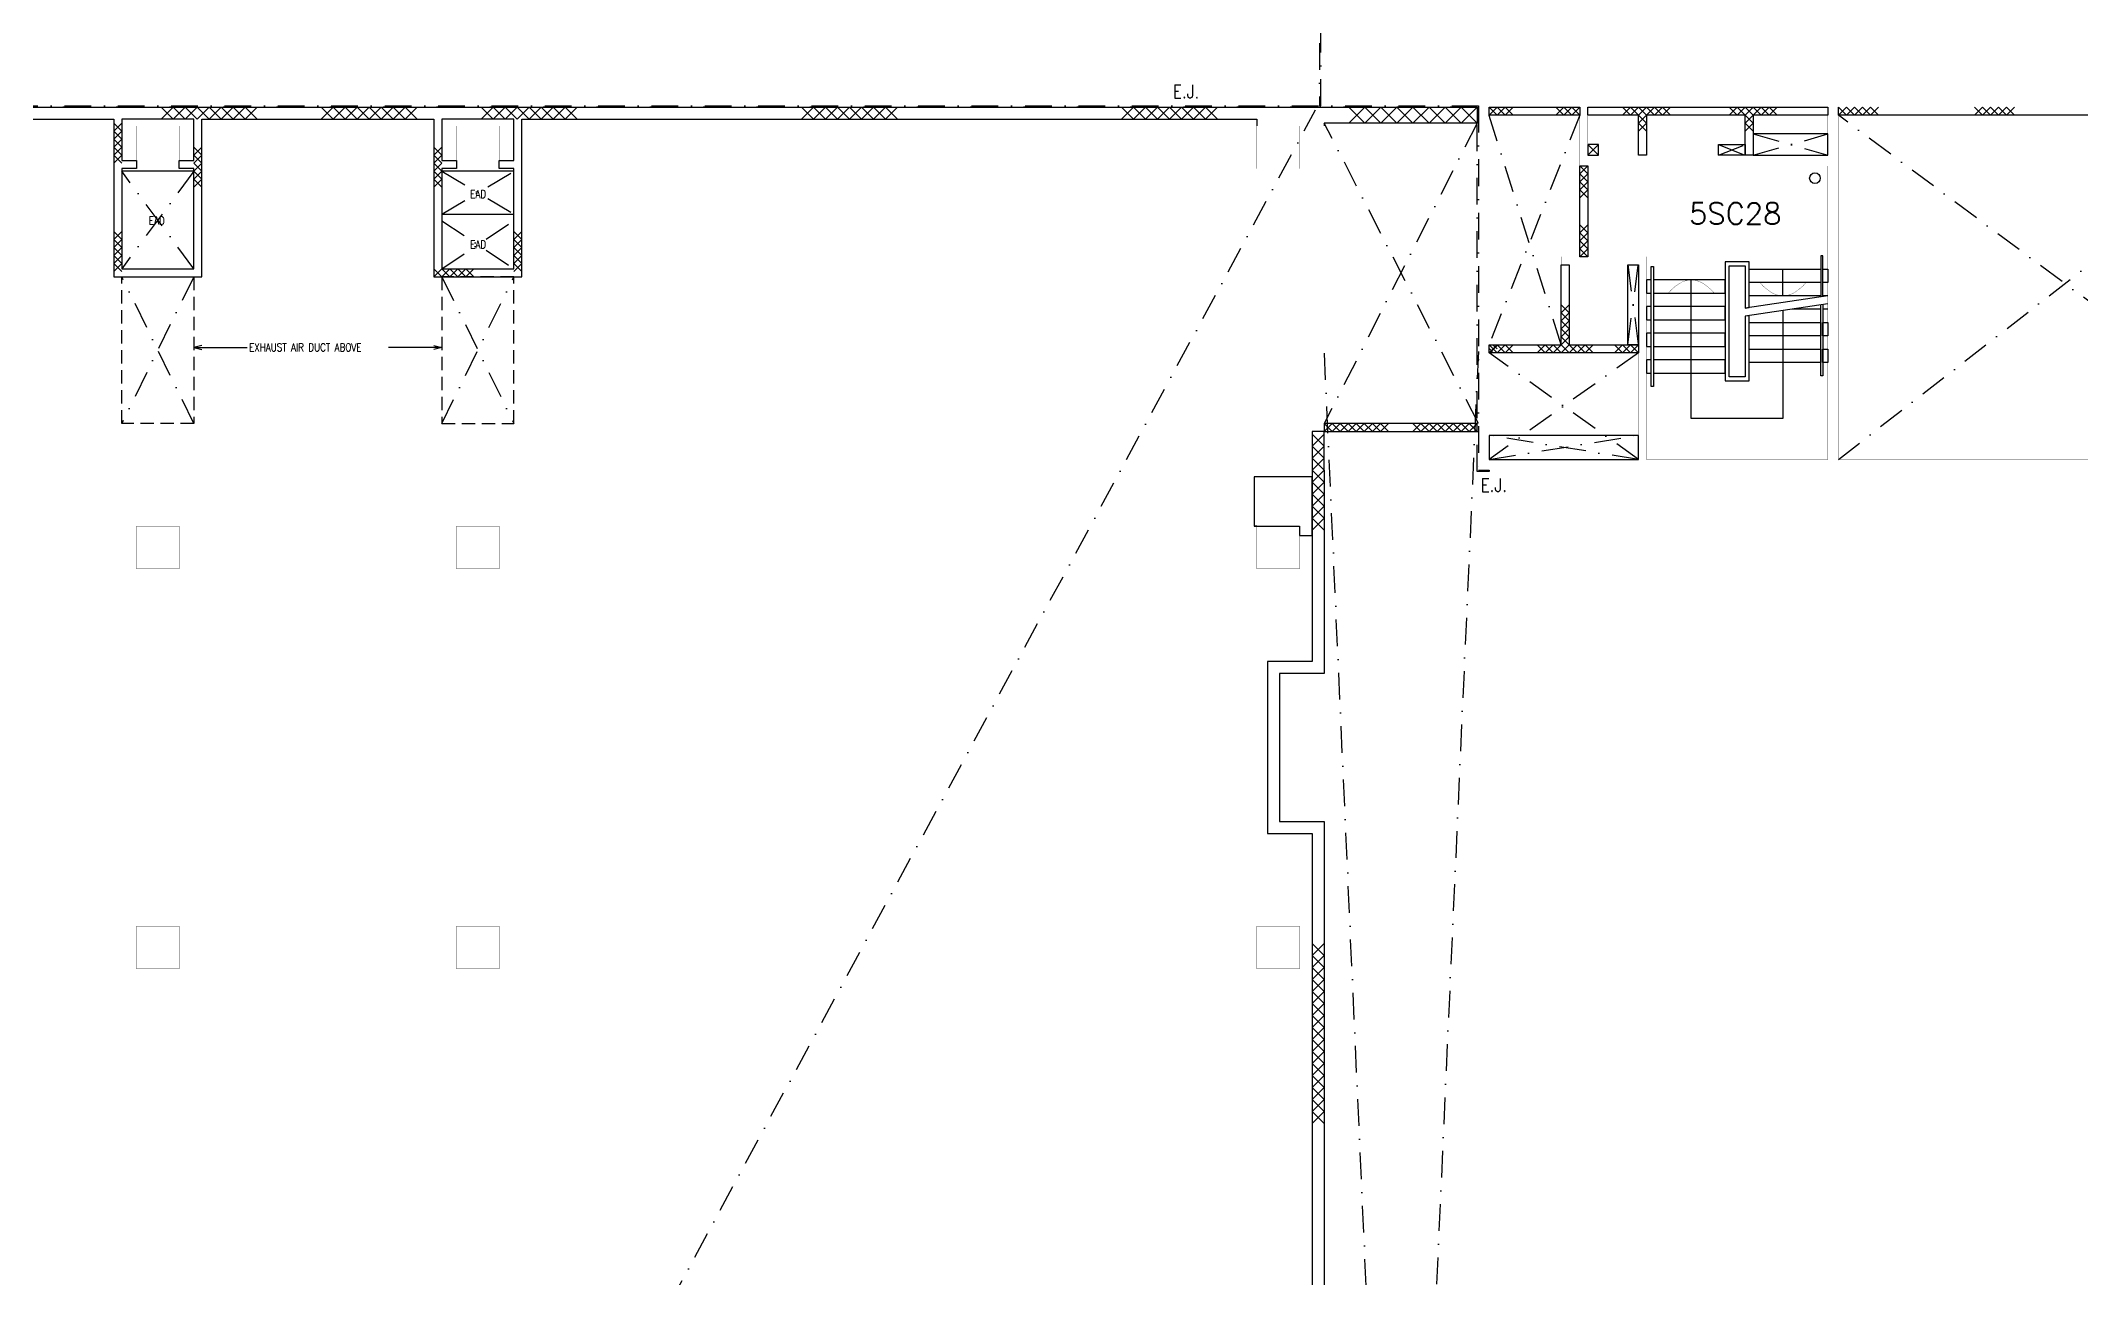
# Model space of a CAD drawing. Extents: x -68523 to 336700, y -113452 to 119396.
# Drawn here: x 174807 to 213030, y -64681 to -41503 of the extents above; entities that cross this region are included whole.
import ezdxf

# ---------------------------------------------------------------- set-up
doc = ezdxf.new("R2010")
doc.units = 0
doc.header["$LTSCALE"] = 1000
doc.header["$MEASUREMENT"] = 0
doc.linetypes.add('s5144a$0$DASHDOT', pattern=[1, 0.5, -0.25, 0, -0.25])
doc.linetypes.add('s5144a$0$HIDDEN', pattern=[0.375, 0.25, -0.125])
doc.layers.get('0').update_dxf_attribs({"linetype": 'CONTINUOUS'})
for name, color, linetype in [('s5144a$0$11', 14, 'CONTINUOUS'), ('s5144a$0$20', 7, 'CONTINUOUS'), ('s5144a$0$21', 2, 'CONTINUOUS'), ('s5144a$0$22', 7, 'CONTINUOUS'), ('s5144a$0$23', 7, 'CONTINUOUS'), ('s5144a$0$25', 7, 'CONTINUOUS'), ('s5144a$0$3DFACE', 1, 'CONTINUOUS'), ('s5144a$0$48', 2, 'CONTINUOUS'), ('s5144a$0$56', 7, 'CONTINUOUS'), ('s5144a$0$6', 7, 'CONTINUOUS'), ('s5144a$0$9', 7, 'CONTINUOUS'), ('s5144a$0$ROOM-NO', 4, 'CONTINUOUS')]:
    doc.layers.add(name, color=color, linetype=linetype)
doc.styles.add('s5144a$0$STANDARD', font='SIMPLEX')

# ---------------------------------------------------------------- blocks, each defined once
blk = doc.blocks.new('s5144a$0$CHAT15')
at = {"layer": 's5144a$0$22', "color": 14, "linetype": 'Continuous'}
for points in [[(0, 0), (0.15, 0.15), (0.3, 0), (0.45, 0.15), (0.6, 0), (0.75, 0.15)], [(0, 0.15), (0.15, 0), (0.3, 0.15), (0.45, 0), (0.6, 0.15), (0.75, 0)]]:
    blk.add_lwpolyline(points, dxfattribs=at)
blk = doc.blocks.new('s5144a$0$HAT15')
at = {"layer": 's5144a$0$22', "color": 14, "linetype": 'Continuous'}
for p, q in [((0, 0), (0.15, 0.15)), ((0, 0.15), (0.15, 0))]:
    blk.add_line(p, q, dxfattribs=at)
blk = doc.blocks.new('s5144a$0$H1200')
at = {"layer": 's5144a$0$22', "color": 14, "linetype": 'Continuous'}
for points in [[(0, 0), (0.15, 0.15), (0.3, 0), (0.45, 0.15), (0.6, 0), (0.75, 0.15), (0.9, 0), (1.05, 0.15), (1.2, 0)], [(0, 0.15), (0.15, 0), (0.3, 0.15), (0.45, 0), (0.6, 0.15), (0.75, 0), (0.9, 0.15), (1.05, 0), (1.2, 0.15)]]:
    blk.add_lwpolyline(points, dxfattribs=at)
blk = doc.blocks.new('s5144a$0$H450')
at = {"layer": 's5144a$0$22', "color": 14, "linetype": 'Continuous'}
for points in [[(0, 0.15), (0.15, 0), (0.3, 0.15), (0.45, 0)], [(0, 0), (0.15, 0.15), (0.3, 0), (0.45, 0.15)]]:
    blk.add_lwpolyline(points, dxfattribs=at)
blk = doc.blocks.new('s5144a$0$ARROW')
at = {"layer": 's5144a$0$25', "color": 10, "linetype": 'Continuous', "const_width": 0.005}
blk.add_lwpolyline([(-0.433, 0.25, 0.071801), (-0.238084, 0.077755, 0.141961), (0, 0, 0.141961), (0.238084, 0.077755, 0.071801), (0.433, 0.25)], format="xyb", dxfattribs=at)
blk = doc.blocks.new('s5144a')
at = {"layer": 's5144a$0$11', "color": 14, "linetype": 's5144a$0$DASHDOT'}
for p, q in [((201725, -43050), (198863, -48675)), ((201750, -48675), (198863, -43050)), ((203650, -42900), (201950, -47200)), ((203300, -47200), (201950, -42900)), ((215900, -48400), (208500, -42900)), ((208500, -49350), (216800, -42900)), ((206900, -43250), (208300, -43650)), ((206900, -43650), (208300, -43250)), ((204550, -45700), (204750, -47200)), ((204550, -47200), (204750, -45700)), ((204750, -47350), (201950, -49350)), ((204750, -49350), (201950, -47350)), ((201950, -49350), (204750, -48900)), ((204750, -49350), (201950, -48900))]:
    blk.add_line(p, q, dxfattribs=at)
at = {"layer": 's5144a$0$11', "color": 2, "linetype": 's5144a$0$DASHDOT'}
for p, q in [((204000, -43450), (203800, -43650)), ((203800, -43450), (204000, -43650)), ((206250, -43650), (206750, -43450)), ((206250, -43450), (206750, -43650))]:
    blk.add_line(p, q, dxfattribs=at)
at = {"layer": 's5144a$0$11', "color": 14, "linetype": 'Continuous'}
blk.add_lwpolyline([(201750, -42750, 5, 5, 0), (201950, -42750, 5, 5, 0), (201950, -49350, 5, 5, 0), (204750, -49350, 5, 5, 0), (204750, -45700, 5, 5, 0), (203300, -45700, 5, 5, 0), (203300, -45550, 5, 5, 0), (204900, -45550, 5, 5, 0), (204900, -49350, 5, 5, 0), (208300, -49350, 5, 5, 0), (208300, -43850, 5, 5, 0), (203650, -43850, 5, 5, 0), (203650, -42750, 5, 5, 0), (203800, -42750, 5, 5, 0), (203800, -43650, 5, 5, 0), (208300, -43650, 5, 5, 0), (208300, -42750, 5, 5, 0), (208500, -42750, 5, 5, 0), (208500, -49350, 5, 5, 0), (216800, -49350, 5, 5, 0), (216800, -42750, 5, 5, 0), (208500, -42750, 0, 0, 0)], format="xyseb", dxfattribs=at)
for points in [[(201950, -42750), (203650, -42750), (203650, -42900), (201950, -42900)], [(203800, -42750), (208300, -42750), (208300, -42900), (206900, -42900), (206900, -43650), (206750, -43650), (206750, -42900), (204900, -42900), (204900, -43650), (204750, -43650), (204750, -42900), (203800, -42900)], [(203650, -43850), (203800, -43850), (203800, -45550), (203650, -45550)], [(201950, -47200), (203300, -47200), (203300, -45700), (203450, -45700), (203450, -47200), (204750, -47200), (204750, -47350), (201950, -47350)]]:
    blk.add_lwpolyline(points, close=True, dxfattribs=at)
at = {"layer": 's5144a$0$11', "color": 2, "linetype": 'Continuous'}
for points in [[(203800, -43650), (204000, -43650), (204000, -43450), (203800, -43450)], [(206750, -43650), (206250, -43650), (206250, -43450), (206750, -43450)], [(206900, -43650), (208300, -43650), (208300, -43250), (206900, -43250)], [(204750, -47200), (204550, -47200), (204550, -45700), (204750, -45700)], [(201950, -49350), (204750, -49350), (204750, -48900), (201950, -48900)]]:
    blk.add_lwpolyline(points, close=True, dxfattribs=at)
at = {"layer": 's5144a$0$20', "color": 14, "linetype": 's5144a$0$DASHDOT'}
blk.add_line((161362, -111800), (198700, -42800), dxfattribs=at)
at = {"layer": 's5144a$0$20', "linetype": 'Continuous'}
for p, q in [((208500, -42900), (208500, -42750)), ((216800, -42900), (208500, -42900))]:
    blk.add_line(p, q, dxfattribs=at)
at = {"layer": 's5144a$0$20', "color": 3, "linetype": 's5144a$0$DASHDOT'}
for p, q in [((177675, -43950), (176325, -45775)), ((177675, -45775), (176325, -43950)), ((182325, -45775), (183675, -44875)), ((182325, -44875), (183675, -45775))]:
    blk.add_line(p, q, dxfattribs=at)
at = {"layer": 's5144a$0$20', "color": 2, "linetype": 's5144a$0$DASHDOT'}
for p, q in [((182325, -43950), (183675, -44750)), ((182325, -44750), (183675, -43950))]:
    blk.add_line(p, q, dxfattribs=at)
at = {"layer": 's5144a$0$20', "color": 2, "linetype": 'Continuous'}
blk.add_line((197600, -50600), (197550, -50600), dxfattribs=at)
at = {"layer": 's5144a$0$20', "color": 3, "linetype": 'Continuous'}
for points in [[(161137, -43100), (161137, -43050), (158275, -43050), (158275, -42750), (201725, -42750), (201725, -43050), (198863, -43050), (198863, -43099.9)], [(162400, -43100), (162400, -42975), (176175, -42975), (176175, -45925), (177825, -45925), (177825, -42975), (182175, -42975), (182175, -45925), (183825, -45925), (183825, -42975), (197600, -42975), (197600, -43100)]]:
    blk.add_lwpolyline(points, dxfattribs=at)
for points in [[(176325, -45775), (177675, -45775), (177675, -43900), (177400, -43900), (177400, -43750), (177675, -43750), (177675, -42975), (176325, -42975), (176325, -43750), (176600, -43750), (176600, -43900), (176325, -43900)], [(182325, -45775), (183675, -45775), (183675, -43900), (183400, -43900), (183400, -43750), (183675, -43750), (183675, -42975), (182325, -42975), (182325, -43750), (182600, -43750), (182600, -43900), (182325, -43900)]]:
    blk.add_lwpolyline(points, close=True, dxfattribs=at)
at = {"layer": 's5144a$0$20', "color": 14, "linetype": 'Continuous', "const_width": 5}
blk.add_lwpolyline([(198400, -43100), (198863, -43100), (198863, -48825), (198638, -48825), (198638, -43900), (198400, -43900)], dxfattribs=at)
at = {"layer": 's5144a$0$20', "color": 2, "linetype": 'Continuous'}
for points in [[(176325, -45775), (177675, -45775), (177675, -43950), (176325, -43950)], [(182325, -44750), (183675, -44750), (183675, -43950), (182325, -43950)], [(198863, -48825), (201725, -48825), (201725, -48675), (198863, -48675)], [(198635, -49675), (197550, -49675), (197550, -50600), (198400, -50600), (198400, -50774.9), (198638, -50774.9)]]:
    blk.add_lwpolyline(points, close=True, dxfattribs=at)
at = {"layer": 's5144a$0$20', "color": 2, "linetype": 'Continuous', "const_width": 5}
blk.add_lwpolyline([(182325, -44875), (183675, -44875), (183675, -44750), (182325, -44750)], close=True, dxfattribs=at)
at = {"layer": 's5144a$0$20', "color": 14, "linetype": 'Continuous'}
for points in [[(198863, -49550), (198863, -48825), (198638, -48825), (198638, -49550)], [(198638, -49550), (198637.5, -53137.3), (197800, -53137.3), (197800, -56362.3), (198637.5, -56362.3), (198637.5, -75637.5), (197800, -75637.5), (197800, -76500.2), (198025, -76500.2)], [(198863, -49550), (198862.5, -53362.3), (198025, -53362.3), (198025, -56137.3), (198862.5, -56137.3), (198862.5, -75862.5), (198025, -75862.5), (198025, -76500.2)]]:
    blk.add_lwpolyline(points, dxfattribs=at)
at = {"layer": 's5144a$0$20', "color": 3, "linetype": 'Continuous', "const_width": 5}
for points in [[(201749.8, -72749.8), (201749.8, -49550)], [(201899.8, -72749.8), (201899.8, -49550)]]:
    blk.add_lwpolyline(points, dxfattribs=at)
at = {"layer": 's5144a$0$22', "color": 14, "linetype": 'Continuous'}
for p, q in [((201950, -47225), (201975, -47200)), ((201950, -47272), (202028, -47350)), ((201966.5, -47350), (202100, -47216.5)), ((202019.4, -47200), (202100, -47280.6))]:
    blk.add_line(p, q, dxfattribs=at)
at = {"layer": 's5144a$0$23', "color": 14, "linetype": 's5144a$0$DASHDOT'}
for p, q in [((201750, -111800), (198863, -47325)), ((201750, -47325), (198863, -111800))]:
    blk.add_line(p, q, dxfattribs=at)
at = {"layer": 's5144a$0$25', "color": 10, "linetype": 'Continuous'}
for p, q in [((207459.4, -46285), (207459.4, -45785)), ((208299.2, -46285), (206749.5, -46515.6)), ((208300, -46436.6), (206749.6, -46667.4)), ((208169.2, -46285), (206824.6, -46285)), ((208169.2, -46535), (207639, -46535)), ((208299.2, -46285), (208209.2, -46285)), ((208299.2, -46535), (208209.2, -46535))]:
    blk.add_line(p, q, dxfattribs=at)
for points in [[(204990, -45735), (205030, -45735), (205030, -47985), (204990, -47985)], [(206749.5, -46515.6), (206824.5, -46504.4), (206824.9, -45645), (206374.6, -45645), (206374.6, -47875), (206824.6, -47875), (206824.6, -46656.2), (206749.6, -46667.4), (206749.6, -47800), (206449.6, -47800), (206449.6, -45720), (206749.9, -45720)], [(208169.2, -46035), (206824.6, -46035), (206824.6, -45785), (208169.2, -45785)], [(208299.2, -46035), (208209.2, -46035), (208209.2, -45785), (208299.2, -45785)], [(204900, -46235), (204990, -46235), (204990, -45985), (204900, -45985)], [(205030, -46235), (206374.6, -46235), (206374.6, -45985), (205030, -45985)], [(204900, -46735), (204990, -46735), (204990, -46485), (204900, -46485)], [(205030, -46735), (206374.6, -46735), (206374.6, -46485), (205030, -46485)], [(204900, -47235), (204990, -47235), (204990, -46985), (204900, -46985)], [(205030, -47235), (206374.6, -47235), (206374.6, -46985), (205030, -46985)], [(208169.2, -47035), (206824.6, -47035), (206824.6, -46785), (208169.2, -46785)], [(208299.2, -47035), (208209.2, -47035), (208209.2, -46785), (208299.2, -46785)], [(208169.2, -47535), (206824.6, -47535), (206824.6, -47285), (208169.2, -47285)], [(208299.2, -47535), (208209.2, -47535), (208209.2, -47285), (208299.2, -47285)], [(204900, -47735), (204990, -47735), (204990, -47485), (204900, -47485)], [(205030, -47735), (206374.6, -47735), (206374.6, -47485), (205030, -47485)]]:
    blk.add_lwpolyline(points, close=True, dxfattribs=at)
for points in [[(208209.2, -46298.8), (208209.2, -45535), (208169.2, -45535), (208169.2, -46305)], [(207459.4, -46561.7), (207459.4, -48585), (205739.8, -48585), (205739.8, -45985)], [(208209.2, -46450.6), (208209.2, -47785), (208170, -47785), (208170, -46456.6)]]:
    blk.add_lwpolyline(points, dxfattribs=at)
at = {"layer": 's5144a$0$3DFACE', "invisible_edges": 15}
for points in [[(207059.863, -47295.26849, 1), (207059.863, -64295.26849, 1), (206559.863, -47795.26849, 1)], [(207059.863, -47295.26849, 1), (207059.863, -64295.26849, 1), (206559.863, -47795.26849, 1)], [(207059.863, -47295.26849, 1), (207059.863, -64295.26849, 1), (206559.863, -47795.26849, 1)], [(207059.863, -47295.26849, 1), (207059.863, -64295.26849, 1), (206559.863, -47795.26849, 1)], [(207059.863, -47295.26849, 1), (207059.863, -64295.26849, 1), (206559.863, -47795.26849, 1)], [(207059.863, -47295.26849, 1), (207059.863, -64295.26849, 1), (206559.863, -47795.26849, 1)], [(207059.863, -47295.26849, 1), (207059.863, -64295.26849, 1), (206559.863, -47795.26849, 1)], [(207059.863, -47295.26849, 1), (207059.863, -64295.26849, 1), (206559.863, -47795.26849, 1)], [(206884.12898, -47471.0025, 1), (206743.32967, -47408.21985, 1), (206884.18204, -47327.14863, 1)], [(206884.12898, -47471.0025, 1), (206743.32967, -47408.21985, 1), (206884.18204, -47327.14863, 1)], [(206884.12898, -47471.0025, 1), (206743.32967, -47408.21985, 1), (206884.18204, -47327.14863, 1)], [(206884.12898, -47471.0025, 1), (206743.32967, -47408.21985, 1), (206884.18204, -47327.14863, 1)], [(206884.12898, -47471.0025, 1), (206743.32967, -47408.21985, 1), (206884.18204, -47327.14863, 1)], [(206884.12898, -47471.0025, 1), (206743.32967, -47408.21985, 1), (206884.18204, -47327.14863, 1)], [(206884.12898, -47471.0025, 1), (206743.32967, -47408.21985, 1), (206884.18204, -47327.14863, 1)], [(206884.12898, -47471.0025, 1), (206743.32967, -47408.21985, 1), (206884.18204, -47327.14863, 1)], [(206884.12898, -47471.0025, 1), (206884.18204, -47327.14863, 1), (207059.863, -47295.26849, 1)], [(206884.12898, -47471.0025, 1), (206884.18204, -47327.14863, 1), (207059.863, -47295.26849, 1)], [(206884.12898, -47471.0025, 1), (206884.18204, -47327.14863, 1), (207059.863, -47295.26849, 1)], [(206884.12898, -47471.0025, 1), (206884.18204, -47327.14863, 1), (207059.863, -47295.26849, 1)], [(206884.12898, -47471.0025, 1), (206884.18204, -47327.14863, 1), (207059.863, -47295.26849, 1)], [(206884.12898, -47471.0025, 1), (206884.18204, -47327.14863, 1), (207059.863, -47295.26849, 1)], [(206884.12898, -47471.0025, 1), (206884.18204, -47327.14863, 1), (207059.863, -47295.26849, 1)], [(206884.12898, -47471.0025, 1), (206884.18204, -47327.14863, 1), (207059.863, -47295.26849, 1)], [(212059.863, -64295.26849, 1), (207059.863, -47295.26849, 1), (212059.863, -47295.26849, 1)], [(212059.863, -64295.26849, 1), (207059.863, -64295.26849, 1), (207059.863, -47295.26849, 1)], [(212059.863, -64295.26849, 1), (207059.863, -47295.26849, 1), (212059.863, -47295.26849, 1)], [(212059.863, -64295.26849, 1), (207059.863, -64295.26849, 1), (207059.863, -47295.26849, 1)], [(212059.863, -64295.26849, 1), (207059.863, -47295.26849, 1), (212059.863, -47295.26849, 1)], [(212059.863, -64295.26849, 1), (207059.863, -64295.26849, 1), (207059.863, -47295.26849, 1)], [(212059.863, -64295.26849, 1), (207059.863, -47295.26849, 1), (212059.863, -47295.26849, 1)], [(212059.863, -64295.26849, 1), (207059.863, -64295.26849, 1), (207059.863, -47295.26849, 1)], [(212059.863, -64295.26849, 1), (207059.863, -47295.26849, 1), (212059.863, -47295.26849, 1)], [(212059.863, -64295.26849, 1), (207059.863, -64295.26849, 1), (207059.863, -47295.26849, 1)], [(212059.863, -64295.26849, 1), (207059.863, -47295.26849, 1), (212059.863, -47295.26849, 1)], [(212059.863, -64295.26849, 1), (207059.863, -64295.26849, 1), (207059.863, -47295.26849, 1)], [(212059.863, -64295.26849, 1), (207059.863, -47295.26849, 1), (212059.863, -47295.26849, 1)], [(212059.863, -64295.26849, 1), (207059.863, -64295.26849, 1), (207059.863, -47295.26849, 1)], [(212059.863, -64295.26849, 1), (207059.863, -47295.26849, 1), (212059.863, -47295.26849, 1)], [(212059.863, -64295.26849, 1), (207059.863, -64295.26849, 1), (207059.863, -47295.26849, 1)], [(212059.863, -47295.26849, 1), (212059.863, -64295.26849, 1), (212559.863, -47795.26849, 1)], [(212235.59701, -47471.0025, 1), (212235.54395, -47327.14863, 1), (212059.863, -47295.26849, 1)], [(212059.863, -47295.26849, 1), (212059.863, -64295.26849, 1), (212559.863, -47795.26849, 1)], [(212235.59701, -47471.0025, 1), (212235.54395, -47327.14863, 1), (212059.863, -47295.26849, 1)], [(212059.863, -47295.26849, 1), (212059.863, -64295.26849, 1), (212559.863, -47795.26849, 1)], [(212235.59701, -47471.0025, 1), (212235.54395, -47327.14863, 1), (212059.863, -47295.26849, 1)], [(212059.863, -47295.26849, 1), (212059.863, -64295.26849, 1), (212559.863, -47795.26849, 1)], [(212235.59701, -47471.0025, 1), (212235.54395, -47327.14863, 1), (212059.863, -47295.26849, 1)], [(212059.863, -47295.26849, 1), (212059.863, -64295.26849, 1), (212559.863, -47795.26849, 1)], [(212235.59701, -47471.0025, 1), (212235.54395, -47327.14863, 1), (212059.863, -47295.26849, 1)], [(212059.863, -47295.26849, 1), (212059.863, -64295.26849, 1), (212559.863, -47795.26849, 1)], [(212235.59701, -47471.0025, 1), (212235.54395, -47327.14863, 1), (212059.863, -47295.26849, 1)], [(212059.863, -47295.26849, 1), (212059.863, -64295.26849, 1), (212559.863, -47795.26849, 1)], [(212235.59701, -47471.0025, 1), (212235.54395, -47327.14863, 1), (212059.863, -47295.26849, 1)], [(212059.863, -47295.26849, 1), (212059.863, -64295.26849, 1), (212559.863, -47795.26849, 1)], [(212235.59701, -47471.0025, 1), (212235.54395, -47327.14863, 1), (212059.863, -47295.26849, 1)], [(212235.59701, -47471.0025, 1), (212376.39633, -47408.21985, 1), (212235.54395, -47327.14863, 1)], [(212235.59701, -47471.0025, 1), (212376.39633, -47408.21985, 1), (212235.54395, -47327.14863, 1)], [(212235.59701, -47471.0025, 1), (212376.39633, -47408.21985, 1), (212235.54395, -47327.14863, 1)], [(212235.59701, -47471.0025, 1), (212376.39633, -47408.21985, 1), (212235.54395, -47327.14863, 1)], [(212235.59701, -47471.0025, 1), (212376.39633, -47408.21985, 1), (212235.54395, -47327.14863, 1)], [(212235.59701, -47471.0025, 1), (212376.39633, -47408.21985, 1), (212235.54395, -47327.14863, 1)], [(212235.59701, -47471.0025, 1), (212376.39633, -47408.21985, 1), (212235.54395, -47327.14863, 1)], [(212235.59701, -47471.0025, 1), (212376.39633, -47408.21985, 1), (212235.54395, -47327.14863, 1)], [(206559.863, -47795.26849, 1), (206587.22534, -47632.13159, 1), (206706.49824, -47648.63324, 1)], [(206559.863, -47795.26849, 1), (206587.22534, -47632.13159, 1), (206706.49824, -47648.63324, 1)], [(206559.863, -47795.26849, 1), (206587.22534, -47632.13159, 1), (206706.49824, -47648.63324, 1)], [(206559.863, -47795.26849, 1), (206587.22534, -47632.13159, 1), (206706.49824, -47648.63324, 1)], [(206559.863, -47795.26849, 1), (206587.22534, -47632.13159, 1), (206706.49824, -47648.63324, 1)], [(206559.863, -47795.26849, 1), (206587.22534, -47632.13159, 1), (206706.49824, -47648.63324, 1)], [(206559.863, -47795.26849, 1), (206587.22534, -47632.13159, 1), (206706.49824, -47648.63324, 1)], [(206559.863, -47795.26849, 1), (206587.22534, -47632.13159, 1), (206706.49824, -47648.63324, 1)], [(206706.49824, -47648.63324, 1), (206587.22534, -47632.13159, 1), (206653.71463, -47503.6463, 1)], [(206706.49824, -47648.63324, 1), (206587.22534, -47632.13159, 1), (206653.71463, -47503.6463, 1)], [(206706.49824, -47648.63324, 1), (206587.22534, -47632.13159, 1), (206653.71463, -47503.6463, 1)], [(206706.49824, -47648.63324, 1), (206587.22534, -47632.13159, 1), (206653.71463, -47503.6463, 1)], [(206706.49824, -47648.63324, 1), (206587.22534, -47632.13159, 1), (206653.71463, -47503.6463, 1)], [(206706.49824, -47648.63324, 1), (206587.22534, -47632.13159, 1), (206653.71463, -47503.6463, 1)], [(206706.49824, -47648.63324, 1), (206587.22534, -47632.13159, 1), (206653.71463, -47503.6463, 1)], [(206706.49824, -47648.63324, 1), (206587.22534, -47632.13159, 1), (206653.71463, -47503.6463, 1)], [(206706.49824, -47648.63324, 1), (206653.71463, -47503.6463, 1), (206743.32967, -47408.21985, 1)], [(206706.49824, -47648.63324, 1), (206653.71463, -47503.6463, 1), (206743.32967, -47408.21985, 1)], [(206706.49824, -47648.63324, 1), (206653.71463, -47503.6463, 1), (206743.32967, -47408.21985, 1)], [(206706.49824, -47648.63324, 1), (206653.71463, -47503.6463, 1), (206743.32967, -47408.21985, 1)], [(206706.49824, -47648.63324, 1), (206653.71463, -47503.6463, 1), (206743.32967, -47408.21985, 1)], [(206706.49824, -47648.63324, 1), (206653.71463, -47503.6463, 1), (206743.32967, -47408.21985, 1)], [(206706.49824, -47648.63324, 1), (206653.71463, -47503.6463, 1), (206743.32967, -47408.21985, 1)], [(206706.49824, -47648.63324, 1), (206653.71463, -47503.6463, 1), (206743.32967, -47408.21985, 1)], [(206706.49824, -47648.63324, 1), (206743.32967, -47408.21985, 1), (206884.12898, -47471.0025, 1)], [(206706.49824, -47648.63324, 1), (206743.32967, -47408.21985, 1), (206884.12898, -47471.0025, 1)], [(206706.49824, -47648.63324, 1), (206743.32967, -47408.21985, 1), (206884.12898, -47471.0025, 1)], [(206706.49824, -47648.63324, 1), (206743.32967, -47408.21985, 1), (206884.12898, -47471.0025, 1)], [(206706.49824, -47648.63324, 1), (206743.32967, -47408.21985, 1), (206884.12898, -47471.0025, 1)], [(206706.49824, -47648.63324, 1), (206743.32967, -47408.21985, 1), (206884.12898, -47471.0025, 1)], [(206706.49824, -47648.63324, 1), (206743.32967, -47408.21985, 1), (206884.12898, -47471.0025, 1)], [(206706.49824, -47648.63324, 1), (206743.32967, -47408.21985, 1), (206884.12898, -47471.0025, 1)], [(212413.22775, -47648.63324, 1), (212376.39633, -47408.21985, 1), (212235.59701, -47471.0025, 1)], [(212413.22775, -47648.63324, 1), (212376.39633, -47408.21985, 1), (212235.59701, -47471.0025, 1)], [(212413.22775, -47648.63324, 1), (212376.39633, -47408.21985, 1), (212235.59701, -47471.0025, 1)], [(212413.22775, -47648.63324, 1), (212376.39633, -47408.21985, 1), (212235.59701, -47471.0025, 1)], [(212413.22775, -47648.63324, 1), (212376.39633, -47408.21985, 1), (212235.59701, -47471.0025, 1)], [(212413.22775, -47648.63324, 1), (212376.39633, -47408.21985, 1), (212235.59701, -47471.0025, 1)], [(212413.22775, -47648.63324, 1), (212376.39633, -47408.21985, 1), (212235.59701, -47471.0025, 1)], [(212413.22775, -47648.63324, 1), (212376.39633, -47408.21985, 1), (212235.59701, -47471.0025, 1)], [(212413.22775, -47648.63324, 1), (212466.01137, -47503.6463, 1), (212376.39633, -47408.21985, 1)], [(212413.22775, -47648.63324, 1), (212466.01137, -47503.6463, 1), (212376.39633, -47408.21985, 1)], [(212413.22775, -47648.63324, 1), (212466.01137, -47503.6463, 1), (212376.39633, -47408.21985, 1)], [(212413.22775, -47648.63324, 1), (212466.01137, -47503.6463, 1), (212376.39633, -47408.21985, 1)], [(212413.22775, -47648.63324, 1), (212466.01137, -47503.6463, 1), (212376.39633, -47408.21985, 1)], [(212413.22775, -47648.63324, 1), (212466.01137, -47503.6463, 1), (212376.39633, -47408.21985, 1)], [(212413.22775, -47648.63324, 1), (212466.01137, -47503.6463, 1), (212376.39633, -47408.21985, 1)], [(212413.22775, -47648.63324, 1), (212466.01137, -47503.6463, 1), (212376.39633, -47408.21985, 1)], [(212413.22775, -47648.63324, 1), (212532.50065, -47632.13159, 1), (212466.01137, -47503.6463, 1)], [(212413.22775, -47648.63324, 1), (212532.50065, -47632.13159, 1), (212466.01137, -47503.6463, 1)], [(212413.22775, -47648.63324, 1), (212532.50065, -47632.13159, 1), (212466.01137, -47503.6463, 1)], [(212413.22775, -47648.63324, 1), (212532.50065, -47632.13159, 1), (212466.01137, -47503.6463, 1)], [(212413.22775, -47648.63324, 1), (212532.50065, -47632.13159, 1), (212466.01137, -47503.6463, 1)], [(212413.22775, -47648.63324, 1), (212532.50065, -47632.13159, 1), (212466.01137, -47503.6463, 1)], [(212413.22775, -47648.63324, 1), (212532.50065, -47632.13159, 1), (212466.01137, -47503.6463, 1)], [(212413.22775, -47648.63324, 1), (212532.50065, -47632.13159, 1), (212466.01137, -47503.6463, 1)], [(212559.863, -47795.26849, 1), (212532.50065, -47632.13159, 1), (212413.22775, -47648.63324, 1)], [(212559.863, -47795.26849, 1), (212532.50065, -47632.13159, 1), (212413.22775, -47648.63324, 1)], [(212559.863, -47795.26849, 1), (212532.50065, -47632.13159, 1), (212413.22775, -47648.63324, 1)], [(212559.863, -47795.26849, 1), (212532.50065, -47632.13159, 1), (212413.22775, -47648.63324, 1)], [(212559.863, -47795.26849, 1), (212532.50065, -47632.13159, 1), (212413.22775, -47648.63324, 1)], [(212559.863, -47795.26849, 1), (212532.50065, -47632.13159, 1), (212413.22775, -47648.63324, 1)], [(212559.863, -47795.26849, 1), (212532.50065, -47632.13159, 1), (212413.22775, -47648.63324, 1)], [(212559.863, -47795.26849, 1), (212532.50065, -47632.13159, 1), (212413.22775, -47648.63324, 1)], [(207059.863, -64295.26849, 1), (206559.863, -47795.26849, 1), (206559.863, -63795.26849, 1)], [(207059.863, -64295.26849, 1), (206559.863, -47795.26849, 1), (206559.863, -63795.26849, 1)], [(207059.863, -64295.26849, 1), (206559.863, -47795.26849, 1), (206559.863, -63795.26849, 1)], [(207059.863, -64295.26849, 1), (206559.863, -47795.26849, 1), (206559.863, -63795.26849, 1)], [(207059.863, -64295.26849, 1), (206559.863, -47795.26849, 1), (206559.863, -63795.26849, 1)], [(207059.863, -64295.26849, 1), (206559.863, -47795.26849, 1), (206559.863, -63795.26849, 1)], [(207059.863, -64295.26849, 1), (206559.863, -47795.26849, 1), (206559.863, -63795.26849, 1)], [(207059.863, -64295.26849, 1), (206559.863, -47795.26849, 1), (206559.863, -63795.26849, 1)], [(212059.863, -64295.26849, 1), (212559.863, -47795.26849, 1), (212559.863, -63795.26849, 1)], [(212059.863, -64295.26849, 1), (212559.863, -47795.26849, 1), (212559.863, -63795.26849, 1)], [(212059.863, -64295.26849, 1), (212559.863, -47795.26849, 1), (212559.863, -63795.26849, 1)], [(212059.863, -64295.26849, 1), (212559.863, -47795.26849, 1), (212559.863, -63795.26849, 1)], [(212059.863, -64295.26849, 1), (212559.863, -47795.26849, 1), (212559.863, -63795.26849, 1)], [(212059.863, -64295.26849, 1), (212559.863, -47795.26849, 1), (212559.863, -63795.26849, 1)], [(212059.863, -64295.26849, 1), (212559.863, -47795.26849, 1), (212559.863, -63795.26849, 1)], [(212059.863, -64295.26849, 1), (212559.863, -47795.26849, 1), (212559.863, -63795.26849, 1)], [(206559.863, -63795.26849, 1), (206587.22534, -63958.40538, 1), (206706.49824, -63941.90373, 1)], [(206559.863, -63795.26849, 1), (206587.22534, -63958.40538, 1), (206706.49824, -63941.90373, 1)], [(206559.863, -63795.26849, 1), (206587.22534, -63958.40538, 1), (206706.49824, -63941.90373, 1)], [(206559.863, -63795.26849, 1), (206587.22534, -63958.40538, 1), (206706.49824, -63941.90373, 1)], [(206559.863, -63795.26849, 1), (206587.22534, -63958.40538, 1), (206706.49824, -63941.90373, 1)], [(206559.863, -63795.26849, 1), (206587.22534, -63958.40538, 1), (206706.49824, -63941.90373, 1)], [(206559.863, -63795.26849, 1), (206587.22534, -63958.40538, 1), (206706.49824, -63941.90373, 1)], [(206559.863, -63795.26849, 1), (206587.22534, -63958.40538, 1), (206706.49824, -63941.90373, 1)], [(212559.863, -63795.26849, 1), (212532.50065, -63958.40538, 1), (212413.22775, -63941.90373, 1)], [(212559.863, -63795.26849, 1), (212532.50065, -63958.40538, 1), (212413.22775, -63941.90373, 1)], [(212559.863, -63795.26849, 1), (212532.50065, -63958.40538, 1), (212413.22775, -63941.90373, 1)], [(212559.863, -63795.26849, 1), (212532.50065, -63958.40538, 1), (212413.22775, -63941.90373, 1)], [(212559.863, -63795.26849, 1), (212532.50065, -63958.40538, 1), (212413.22775, -63941.90373, 1)], [(212559.863, -63795.26849, 1), (212532.50065, -63958.40538, 1), (212413.22775, -63941.90373, 1)], [(212559.863, -63795.26849, 1), (212532.50065, -63958.40538, 1), (212413.22775, -63941.90373, 1)], [(212559.863, -63795.26849, 1), (212532.50065, -63958.40538, 1), (212413.22775, -63941.90373, 1)], [(206706.49824, -63941.90373, 1), (206587.22534, -63958.40538, 1), (206653.71463, -64086.89068, 1)], [(206706.49824, -63941.90373, 1), (206587.22534, -63958.40538, 1), (206653.71463, -64086.89068, 1)], [(206706.49824, -63941.90373, 1), (206587.22534, -63958.40538, 1), (206653.71463, -64086.89068, 1)], [(206706.49824, -63941.90373, 1), (206587.22534, -63958.40538, 1), (206653.71463, -64086.89068, 1)], [(206706.49824, -63941.90373, 1), (206587.22534, -63958.40538, 1), (206653.71463, -64086.89068, 1)], [(206706.49824, -63941.90373, 1), (206587.22534, -63958.40538, 1), (206653.71463, -64086.89068, 1)], [(206706.49824, -63941.90373, 1), (206587.22534, -63958.40538, 1), (206653.71463, -64086.89068, 1)], [(206706.49824, -63941.90373, 1), (206587.22534, -63958.40538, 1), (206653.71463, -64086.89068, 1)], [(206706.49824, -63941.90373, 1), (206653.71463, -64086.89068, 1), (206743.32967, -64182.31713, 1)], [(206706.49824, -63941.90373, 1), (206653.71463, -64086.89068, 1), (206743.32967, -64182.31713, 1)], [(206706.49824, -63941.90373, 1), (206653.71463, -64086.89068, 1), (206743.32967, -64182.31713, 1)], [(206706.49824, -63941.90373, 1), (206653.71463, -64086.89068, 1), (206743.32967, -64182.31713, 1)], [(206706.49824, -63941.90373, 1), (206653.71463, -64086.89068, 1), (206743.32967, -64182.31713, 1)], [(206706.49824, -63941.90373, 1), (206653.71463, -64086.89068, 1), (206743.32967, -64182.31713, 1)], [(206706.49824, -63941.90373, 1), (206653.71463, -64086.89068, 1), (206743.32967, -64182.31713, 1)], [(206706.49824, -63941.90373, 1), (206653.71463, -64086.89068, 1), (206743.32967, -64182.31713, 1)], [(206706.49824, -63941.90373, 1), (206743.32967, -64182.31713, 1), (206884.12898, -64119.53448, 1)], [(206706.49824, -63941.90373, 1), (206743.32967, -64182.31713, 1), (206884.12898, -64119.53448, 1)], [(206706.49824, -63941.90373, 1), (206743.32967, -64182.31713, 1), (206884.12898, -64119.53448, 1)], [(206706.49824, -63941.90373, 1), (206743.32967, -64182.31713, 1), (206884.12898, -64119.53448, 1)], [(206706.49824, -63941.90373, 1), (206743.32967, -64182.31713, 1), (206884.12898, -64119.53448, 1)], [(206706.49824, -63941.90373, 1), (206743.32967, -64182.31713, 1), (206884.12898, -64119.53448, 1)], [(206706.49824, -63941.90373, 1), (206743.32967, -64182.31713, 1), (206884.12898, -64119.53448, 1)], [(206706.49824, -63941.90373, 1), (206743.32967, -64182.31713, 1), (206884.12898, -64119.53448, 1)], [(206884.12898, -64119.53448, 1), (206743.32967, -64182.31713, 1), (206884.18204, -64263.38835, 1)], [(206884.12898, -64119.53448, 1), (206743.32967, -64182.31713, 1), (206884.18204, -64263.38835, 1)], [(206884.12898, -64119.53448, 1), (206743.32967, -64182.31713, 1), (206884.18204, -64263.38835, 1)], [(206884.12898, -64119.53448, 1), (206743.32967, -64182.31713, 1), (206884.18204, -64263.38835, 1)], [(206884.12898, -64119.53448, 1), (206743.32967, -64182.31713, 1), (206884.18204, -64263.38835, 1)], [(206884.12898, -64119.53448, 1), (206743.32967, -64182.31713, 1), (206884.18204, -64263.38835, 1)], [(206884.12898, -64119.53448, 1), (206743.32967, -64182.31713, 1), (206884.18204, -64263.38835, 1)], [(206884.12898, -64119.53448, 1), (206743.32967, -64182.31713, 1), (206884.18204, -64263.38835, 1)], [(206884.12898, -64119.53448, 1), (206884.18204, -64263.38835, 1), (207059.863, -64295.26849, 1)], [(206884.12898, -64119.53448, 1), (206884.18204, -64263.38835, 1), (207059.863, -64295.26849, 1)], [(206884.12898, -64119.53448, 1), (206884.18204, -64263.38835, 1), (207059.863, -64295.26849, 1)], [(206884.12898, -64119.53448, 1), (206884.18204, -64263.38835, 1), (207059.863, -64295.26849, 1)], [(206884.12898, -64119.53448, 1), (206884.18204, -64263.38835, 1), (207059.863, -64295.26849, 1)], [(206884.12898, -64119.53448, 1), (206884.18204, -64263.38835, 1), (207059.863, -64295.26849, 1)], [(206884.12898, -64119.53448, 1), (206884.18204, -64263.38835, 1), (207059.863, -64295.26849, 1)], [(206884.12898, -64119.53448, 1), (206884.18204, -64263.38835, 1), (207059.863, -64295.26849, 1)], [(212235.59701, -64119.53448, 1), (212235.54395, -64263.38835, 1), (212059.863, -64295.26849, 1)], [(212235.59701, -64119.53448, 1), (212235.54395, -64263.38835, 1), (212059.863, -64295.26849, 1)], [(212235.59701, -64119.53448, 1), (212235.54395, -64263.38835, 1), (212059.863, -64295.26849, 1)], [(212235.59701, -64119.53448, 1), (212235.54395, -64263.38835, 1), (212059.863, -64295.26849, 1)], [(212235.59701, -64119.53448, 1), (212235.54395, -64263.38835, 1), (212059.863, -64295.26849, 1)], [(212235.59701, -64119.53448, 1), (212235.54395, -64263.38835, 1), (212059.863, -64295.26849, 1)], [(212235.59701, -64119.53448, 1), (212235.54395, -64263.38835, 1), (212059.863, -64295.26849, 1)], [(212235.59701, -64119.53448, 1), (212235.54395, -64263.38835, 1), (212059.863, -64295.26849, 1)], [(212235.59701, -64119.53448, 1), (212376.39633, -64182.31713, 1), (212235.54395, -64263.38835, 1)], [(212235.59701, -64119.53448, 1), (212376.39633, -64182.31713, 1), (212235.54395, -64263.38835, 1)], [(212235.59701, -64119.53448, 1), (212376.39633, -64182.31713, 1), (212235.54395, -64263.38835, 1)], [(212235.59701, -64119.53448, 1), (212376.39633, -64182.31713, 1), (212235.54395, -64263.38835, 1)], [(212235.59701, -64119.53448, 1), (212376.39633, -64182.31713, 1), (212235.54395, -64263.38835, 1)], [(212235.59701, -64119.53448, 1), (212376.39633, -64182.31713, 1), (212235.54395, -64263.38835, 1)], [(212235.59701, -64119.53448, 1), (212376.39633, -64182.31713, 1), (212235.54395, -64263.38835, 1)], [(212235.59701, -64119.53448, 1), (212376.39633, -64182.31713, 1), (212235.54395, -64263.38835, 1)], [(212413.22775, -63941.90373, 1), (212376.39633, -64182.31713, 1), (212235.59701, -64119.53448, 1)], [(212413.22775, -63941.90373, 1), (212376.39633, -64182.31713, 1), (212235.59701, -64119.53448, 1)], [(212413.22775, -63941.90373, 1), (212376.39633, -64182.31713, 1), (212235.59701, -64119.53448, 1)], [(212413.22775, -63941.90373, 1), (212376.39633, -64182.31713, 1), (212235.59701, -64119.53448, 1)], [(212413.22775, -63941.90373, 1), (212376.39633, -64182.31713, 1), (212235.59701, -64119.53448, 1)], [(212413.22775, -63941.90373, 1), (212376.39633, -64182.31713, 1), (212235.59701, -64119.53448, 1)], [(212413.22775, -63941.90373, 1), (212376.39633, -64182.31713, 1), (212235.59701, -64119.53448, 1)], [(212413.22775, -63941.90373, 1), (212376.39633, -64182.31713, 1), (212235.59701, -64119.53448, 1)], [(212413.22775, -63941.90373, 1), (212466.01137, -64086.89068, 1), (212376.39633, -64182.31713, 1)], [(212413.22775, -63941.90373, 1), (212466.01137, -64086.89068, 1), (212376.39633, -64182.31713, 1)], [(212413.22775, -63941.90373, 1), (212466.01137, -64086.89068, 1), (212376.39633, -64182.31713, 1)], [(212413.22775, -63941.90373, 1), (212466.01137, -64086.89068, 1), (212376.39633, -64182.31713, 1)], [(212413.22775, -63941.90373, 1), (212466.01137, -64086.89068, 1), (212376.39633, -64182.31713, 1)], [(212413.22775, -63941.90373, 1), (212466.01137, -64086.89068, 1), (212376.39633, -64182.31713, 1)], [(212413.22775, -63941.90373, 1), (212466.01137, -64086.89068, 1), (212376.39633, -64182.31713, 1)], [(212413.22775, -63941.90373, 1), (212466.01137, -64086.89068, 1), (212376.39633, -64182.31713, 1)], [(212413.22775, -63941.90373, 1), (212532.50065, -63958.40538, 1), (212466.01137, -64086.89068, 1)], [(212413.22775, -63941.90373, 1), (212532.50065, -63958.40538, 1), (212466.01137, -64086.89068, 1)], [(212413.22775, -63941.90373, 1), (212532.50065, -63958.40538, 1), (212466.01137, -64086.89068, 1)], [(212413.22775, -63941.90373, 1), (212532.50065, -63958.40538, 1), (212466.01137, -64086.89068, 1)], [(212413.22775, -63941.90373, 1), (212532.50065, -63958.40538, 1), (212466.01137, -64086.89068, 1)], [(212413.22775, -63941.90373, 1), (212532.50065, -63958.40538, 1), (212466.01137, -64086.89068, 1)], [(212413.22775, -63941.90373, 1), (212532.50065, -63958.40538, 1), (212466.01137, -64086.89068, 1)], [(212413.22775, -63941.90373, 1), (212532.50065, -63958.40538, 1), (212466.01137, -64086.89068, 1)]]:
    blk.add_3dface(points, dxfattribs=at)
at = {"layer": 's5144a$0$48', "color": 3, "linetype": 's5144a$0$DASHDOT'}
for p, q in [((177675, -45925), (176325, -48675)), ((177675, -48675), (176325, -45925)), ((182325, -45925), (183675, -48675)), ((182325, -48675), (183675, -45925))]:
    blk.add_line(p, q, dxfattribs=at)
at = {"layer": 's5144a$0$48', "color": 3, "linetype": 'Continuous'}
for p, q in [((177675, -47250), (178675, -47250)), ((182325, -47250), (181325, -47250))]:
    blk.add_line(p, q, dxfattribs=at)
at = {"layer": 's5144a$0$48', "color": 3, "linetype": 's5144a$0$HIDDEN'}
for points in [[(176325, -45925), (177675, -45925), (177675, -48675), (176325, -48675)], [(183675, -45925), (182325, -45925), (182325, -48675), (183675, -48675)]]:
    blk.add_lwpolyline(points, close=True, dxfattribs=at)
at = {"layer": 's5144a$0$48', "color": 3, "linetype": 'Continuous'}
for points in [[(177825, -47212.5), (177675, -47250), (177825, -47287.5)], [(182175, -47212.5), (182325, -47250), (182175, -47287.5)]]:
    blk.add_lwpolyline(points, dxfattribs=at)
at = {"layer": 's5144a$0$56', "color": 1, "linetype": 'Continuous'}
blk.add_circle((208058.9, -44077.8), 100, dxfattribs=at)
at = {"layer": 's5144a$0$6', "color": 3, "linetype": 'Continuous', "const_width": 5}
for points in [[(176600, -43900), (177400, -43900), (177400, -43100), (176600, -43100)], [(182600, -43900), (183400, -43900), (183400, -43100), (182600, -43100)], [(197600, -43900), (198400, -43900), (198400, -43100), (197600, -43100)], [(176600, -51400), (177400, -51400), (177400, -50600), (176600, -50600)], [(182600, -51400), (183400, -51400), (183400, -50600), (182600, -50600)], [(197600, -51400), (198400, -51400), (198400, -50600), (197600, -50600)], [(176600, -58900), (177400, -58900), (177400, -58100), (176600, -58100)], [(182600, -58900), (183400, -58900), (183400, -58100), (182600, -58100)], [(197600, -58900), (198400, -58900), (198400, -58100), (197600, -58100)]]:
    blk.add_lwpolyline(points, close=True, dxfattribs=at)
at = {"layer": 's5144a$0$9', "color": 1, "linetype": 's5144a$0$DASHDOT'}
for points in [[(198775, -42725), (198800, -42725), (198800, -38550), (198775, -38550)], [(158050, -49575), (158050, -49550), (158249.9, -49550), (158249.9, -42725), (201749.8, -42725), (201749.8, -49550), (201949.8, -49550), (201949.8, -49575), (201724.8, -49575), (201724.8, -42750), (158275, -42750), (158275, -49575)]]:
    blk.add_lwpolyline(points, close=True, dxfattribs=at)
at = {"zscale": 1000}
for name, p, xscale, yscale, rotation in [('s5144a$0$H1200', (178863, -42750), 1499.997, 1499.997, 180), ('s5144a$0$H1200', (178863, -42750), 1499.997, 1499.997, 180), ('s5144a$0$H1200', (181863, -42750), 1499.997, 1499.997, 180), ('s5144a$0$H1200', (181863, -42750), 1499.997, 1499.997, 180), ('s5144a$0$H1200', (184863, -42750), 1499.997, 1499.997, 180), ('s5144a$0$H1200', (184863, -42750), 1499.997, 1499.997, 180), ('s5144a$0$H1200', (190863, -42750), 1499.997, 1499.997, 180), ('s5144a$0$H1200', (190863, -42750), 1499.997, 1499.997, 180), ('s5144a$0$H1200', (196863, -42750), 1499.997, 1499.997, 180), ('s5144a$0$H1200', (196863, -42750), 1499.997, 1499.997, 180), ('s5144a$0$CHAT15', (176175, -43050), 999.9979999999999, 999.9979999999999, 270), ('s5144a$0$CHAT15', (176175, -43050), 999.9979999999999, 999.9979999999999, 270), ('s5144a$0$CHAT15', (177825.1, -44249.9), 999.9979999999999, 999.9979999999999, 90), ('s5144a$0$CHAT15', (177825.1, -44249.9), 999.9979999999999, 999.9979999999999, 90), ('s5144a$0$CHAT15', (182324.9, -44249.9), 999.9979999999999, 999.9979999999999, 90), ('s5144a$0$CHAT15', (182324.9, -44249.9), 999.9979999999999, 999.9979999999999, 90), ('s5144a$0$CHAT15', (176325, -45825), 999.9979999999999, 999.9979999999999, 90), ('s5144a$0$CHAT15', (176325, -45825), 999.9979999999999, 999.9979999999999, 90), ('s5144a$0$CHAT15', (183825, -45825), 999.9979999999999, 999.9979999999999, 90), ('s5144a$0$CHAT15', (183825, -45825), 999.9979999999999, 999.9979999999999, 90), ('s5144a$0$ARROW', (207459.4, -46285), 999.9979999999999, -999.9979999999999, 180), ('s5144a$0$ARROW', (207459.4, -46285), 999.9979999999999, -999.9979999999999, 180), ('s5144a$0$H450', (198863, -49550), 1499.997, 1499.997, 90), ('s5144a$0$H450', (198863, -49550), 1499.997, 1499.997, 90), ('s5144a$0$H1200', (201725, -48675), 999.9979999999999, 999.9979999999999, 180), ('s5144a$0$H1200', (201725, -48675), 999.9979999999999, 999.9979999999999, 180), ('s5144a$0$CHAT15', (198863, -50675), 1499.997, 1499.997, 90), ('s5144a$0$CHAT15', (198863, -50675), 1499.997, 1499.997, 90), ('s5144a$0$CHAT15', (198863, -59550), 1499.997, 1499.997, 90), ('s5144a$0$CHAT15', (198863, -59550), 1499.997, 1499.997, 90), ('s5144a$0$CHAT15', (198863, -60675), 1499.997, 1499.997, 90), ('s5144a$0$CHAT15', (198863, -60675), 1499.997, 1499.997, 90), ('s5144a$0$CHAT15', (198863, -61800), 1499.997, 1499.997, 90), ('s5144a$0$CHAT15', (198863, -61800), 1499.997, 1499.997, 90)]:
    blk.add_blockref(name, p, dxfattribs=dict(at, xscale=xscale, yscale=yscale, rotation=rotation))
for name, p, xscale, yscale in [('s5144a$0$H1200', (199325, -43050), 1999.997, 1999.997), ('s5144a$0$H1200', (199325, -43050), 1999.997, 1999.997), ('s5144a$0$HAT15', (201950, -42900), 999.9979999999999, 999.9979999999999), ('s5144a$0$HAT15', (201950, -42900), 999.9979999999999, 999.9979999999999), ('s5144a$0$HAT15', (202100, -42900), 999.9979999999999, 999.9979999999999), ('s5144a$0$HAT15', (202100, -42900), 999.9979999999999, 999.9979999999999), ('s5144a$0$HAT15', (202250, -42900), 999.9979999999999, 999.9979999999999), ('s5144a$0$HAT15', (202250, -42900), 999.9979999999999, 999.9979999999999), ('s5144a$0$HAT15', (203200, -42900), 999.9979999999999, 999.9979999999999), ('s5144a$0$HAT15', (203200, -42900), 999.9979999999999, 999.9979999999999), ('s5144a$0$HAT15', (203350, -42900), 999.9979999999999, 999.9979999999999), ('s5144a$0$HAT15', (203350, -42900), 999.9979999999999, 999.9979999999999), ('s5144a$0$HAT15', (203500, -42900), 999.9979999999999, 999.9979999999999), ('s5144a$0$HAT15', (203500, -42900), 999.9979999999999, 999.9979999999999), ('s5144a$0$HAT15', (204450, -42900), 999.9979999999999, 999.9979999999999), ('s5144a$0$HAT15', (204450, -42900), 999.9979999999999, 999.9979999999999), ('s5144a$0$HAT15', (204600, -42900), 999.9979999999999, 999.9979999999999), ('s5144a$0$HAT15', (204600, -42900), 999.9979999999999, 999.9979999999999), ('s5144a$0$HAT15', (204750, -42900), 999.9979999999999, 999.9979999999999), ('s5144a$0$HAT15', (204750, -42900), 999.9979999999999, 999.9979999999999), ('s5144a$0$HAT15', (204900, -42900), 999.9979999999999, 999.9979999999999), ('s5144a$0$HAT15', (204900, -42900), 999.9979999999999, 999.9979999999999), ('s5144a$0$HAT15', (205050, -42900), 999.9979999999999, 999.9979999999999), ('s5144a$0$HAT15', (205050, -42900), 999.9979999999999, 999.9979999999999), ('s5144a$0$HAT15', (205200, -42900), 999.9979999999999, 999.9979999999999), ('s5144a$0$HAT15', (205200, -42900), 999.9979999999999, 999.9979999999999), ('s5144a$0$HAT15', (206450, -42900), 999.9979999999999, 999.9979999999999), ('s5144a$0$HAT15', (206450, -42900), 999.9979999999999, 999.9979999999999), ('s5144a$0$HAT15', (206600, -42900), 999.9979999999999, 999.9979999999999), ('s5144a$0$HAT15', (206600, -42900), 999.9979999999999, 999.9979999999999), ('s5144a$0$HAT15', (206750, -42900), 999.9979999999999, 999.9979999999999), ('s5144a$0$HAT15', (206750, -42900), 999.9979999999999, 999.9979999999999), ('s5144a$0$HAT15', (206900, -42900), 999.9979999999999, 999.9979999999999), ('s5144a$0$HAT15', (206900, -42900), 999.9979999999999, 999.9979999999999), ('s5144a$0$HAT15', (207050, -42900), 999.9979999999999, 999.9979999999999), ('s5144a$0$HAT15', (207050, -42900), 999.9979999999999, 999.9979999999999), ('s5144a$0$HAT15', (207200, -42900), 999.9979999999999, 999.9979999999999), ('s5144a$0$HAT15', (207200, -42900), 999.9979999999999, 999.9979999999999), ('s5144a$0$HAT15', (208500, -42900), 999.9979999999999, 999.9979999999999), ('s5144a$0$HAT15', (208500, -42900), 999.9979999999999, 999.9979999999999), ('s5144a$0$HAT15', (208650, -42900), 999.9979999999999, 999.9979999999999), ('s5144a$0$HAT15', (208650, -42900), 999.9979999999999, 999.9979999999999), ('s5144a$0$HAT15', (208800, -42900), 999.9979999999999, 999.9979999999999), ('s5144a$0$HAT15', (208800, -42900), 999.9979999999999, 999.9979999999999), ('s5144a$0$HAT15', (208950, -42900), 999.9979999999999, 999.9979999999999), ('s5144a$0$HAT15', (208950, -42900), 999.9979999999999, 999.9979999999999), ('s5144a$0$HAT15', (209100, -42900), 999.9979999999999, 999.9979999999999), ('s5144a$0$HAT15', (209100, -42900), 999.9979999999999, 999.9979999999999), ('s5144a$0$HAT15', (211050, -42900), 999.9979999999999, 999.9979999999999), ('s5144a$0$HAT15', (211050, -42900), 999.9979999999999, 999.9979999999999), ('s5144a$0$HAT15', (211200, -42900), 999.9979999999999, 999.9979999999999), ('s5144a$0$HAT15', (211200, -42900), 999.9979999999999, 999.9979999999999), ('s5144a$0$HAT15', (211350, -42900), 999.9979999999999, 999.9979999999999), ('s5144a$0$HAT15', (211350, -42900), 999.9979999999999, 999.9979999999999), ('s5144a$0$HAT15', (211500, -42900), 999.9979999999999, 999.9979999999999), ('s5144a$0$HAT15', (211500, -42900), 999.9979999999999, 999.9979999999999), ('s5144a$0$HAT15', (211650, -42900), 999.9979999999999, 999.9979999999999), ('s5144a$0$HAT15', (211650, -42900), 999.9979999999999, 999.9979999999999), ('s5144a$0$HAT15', (204750, -43050), 999.9979999999999, 999.9979999999999), ('s5144a$0$HAT15', (204750, -43050), 999.9979999999999, 999.9979999999999), ('s5144a$0$HAT15', (204750, -43200), 999.9979999999999, 999.9979999999999), ('s5144a$0$HAT15', (204750, -43200), 999.9979999999999, 999.9979999999999), ('s5144a$0$HAT15', (206750, -43050), 999.9979999999999, 999.9979999999999), ('s5144a$0$HAT15', (206750, -43050), 999.9979999999999, 999.9979999999999), ('s5144a$0$HAT15', (206750, -43200), 999.9979999999999, 999.9979999999999), ('s5144a$0$HAT15', (206750, -43200), 999.9979999999999, 999.9979999999999), ('s5144a$0$HAT15', (203650, -44000), 999.9979999999999, 999.9979999999999), ('s5144a$0$HAT15', (203650, -44000), 999.9979999999999, 999.9979999999999), ('s5144a$0$HAT15', (203650, -44150), 999.9979999999999, 999.9979999999999), ('s5144a$0$HAT15', (203650, -44150), 999.9979999999999, 999.9979999999999), ('s5144a$0$HAT15', (203650, -44300), 999.9979999999999, 999.9979999999999), ('s5144a$0$HAT15', (203650, -44300), 999.9979999999999, 999.9979999999999), ('s5144a$0$HAT15', (203650, -44450), 999.9979999999999, 999.9979999999999), ('s5144a$0$HAT15', (203650, -44450), 999.9979999999999, 999.9979999999999), ('s5144a$0$HAT15', (203650, -45100), 999.9979999999999, 999.9979999999999), ('s5144a$0$HAT15', (203650, -45100), 999.9979999999999, 999.9979999999999), ('s5144a$0$HAT15', (203650, -45250), 999.9979999999999, 999.9979999999999), ('s5144a$0$HAT15', (203650, -45250), 999.9979999999999, 999.9979999999999), ('s5144a$0$HAT15', (203650, -45400), 999.9979999999999, 999.9979999999999), ('s5144a$0$HAT15', (203650, -45400), 999.9979999999999, 999.9979999999999), ('s5144a$0$HAT15', (203650, -45550), 999.9979999999999, 999.9979999999999), ('s5144a$0$HAT15', (203650, -45550), 999.9979999999999, 999.9979999999999), ('s5144a$0$CHAT15', (182175, -45925), 999.9979999999999, 999.9979999999999), ('s5144a$0$CHAT15', (182175, -45925), 999.9979999999999, 999.9979999999999), ('s5144a$0$ARROW', (205739.8, -45985), 999.9979999999999, -999.9979999999999), ('s5144a$0$ARROW', (205739.8, -45985), 999.9979999999999, -999.9979999999999), ('s5144a$0$HAT15', (203300, -46600), 999.9979999999999, 999.9979999999999), ('s5144a$0$HAT15', (203300, -46600), 999.9979999999999, 999.9979999999999), ('s5144a$0$HAT15', (203300, -46750), 999.9979999999999, 999.9979999999999), ('s5144a$0$HAT15', (203300, -46750), 999.9979999999999, 999.9979999999999), ('s5144a$0$HAT15', (203300, -46900), 999.9979999999999, 999.9979999999999), ('s5144a$0$HAT15', (203300, -46900), 999.9979999999999, 999.9979999999999), ('s5144a$0$HAT15', (203300, -47050), 999.9979999999999, 999.9979999999999), ('s5144a$0$HAT15', (203300, -47050), 999.9979999999999, 999.9979999999999), ('s5144a$0$HAT15', (201950, -47350), 999.9979999999999, 999.9979999999999), ('s5144a$0$HAT15', (201950, -47350), 999.9979999999999, 999.9979999999999), ('s5144a$0$HAT15', (202100, -47350), 999.9979999999999, 999.9979999999999), ('s5144a$0$HAT15', (202100, -47350), 999.9979999999999, 999.9979999999999), ('s5144a$0$HAT15', (202250, -47350), 999.9979999999999, 999.9979999999999), ('s5144a$0$HAT15', (202250, -47350), 999.9979999999999, 999.9979999999999), ('s5144a$0$HAT15', (202850, -47350), 999.9979999999999, 999.9979999999999), ('s5144a$0$HAT15', (202850, -47350), 999.9979999999999, 999.9979999999999), ('s5144a$0$HAT15', (203000, -47350), 999.9979999999999, 999.9979999999999), ('s5144a$0$HAT15', (203000, -47350), 999.9979999999999, 999.9979999999999), ('s5144a$0$HAT15', (203150, -47350), 999.9979999999999, 999.9979999999999), ('s5144a$0$HAT15', (203150, -47350), 999.9979999999999, 999.9979999999999), ('s5144a$0$HAT15', (203300, -47200), 999.9979999999999, 999.9979999999999), ('s5144a$0$HAT15', (203300, -47200), 999.9979999999999, 999.9979999999999), ('s5144a$0$HAT15', (203300, -47350), 999.9979999999999, 999.9979999999999), ('s5144a$0$HAT15', (203300, -47350), 999.9979999999999, 999.9979999999999), ('s5144a$0$HAT15', (203450, -47350), 999.9979999999999, 999.9979999999999), ('s5144a$0$HAT15', (203450, -47350), 999.9979999999999, 999.9979999999999), ('s5144a$0$HAT15', (203600, -47350), 999.9979999999999, 999.9979999999999), ('s5144a$0$HAT15', (203600, -47350), 999.9979999999999, 999.9979999999999), ('s5144a$0$HAT15', (203750, -47350), 999.9979999999999, 999.9979999999999), ('s5144a$0$HAT15', (203750, -47350), 999.9979999999999, 999.9979999999999), ('s5144a$0$HAT15', (204300, -47350), 999.9979999999999, 999.9979999999999), ('s5144a$0$HAT15', (204300, -47350), 999.9979999999999, 999.9979999999999), ('s5144a$0$HAT15', (204450, -47350), 999.9979999999999, 999.9979999999999), ('s5144a$0$HAT15', (204450, -47350), 999.9979999999999, 999.9979999999999), ('s5144a$0$HAT15', (204600, -47350), 999.9979999999999, 999.9979999999999), ('s5144a$0$HAT15', (204600, -47350), 999.9979999999999, 999.9979999999999), ('s5144a$0$H1200', (198863, -48825), 999.9979999999999, 999.9979999999999), ('s5144a$0$H1200', (198863, -48825), 999.9979999999999, 999.9979999999999)]:
    blk.add_blockref(name, p, dxfattribs=dict(at, xscale=xscale, yscale=yscale))
at = {"layer": 's5144a$0$21', "color": 14, "linetype": 'Continuous', "style": 's5144a$0$STANDARD', "width": 0.8}
for p in [(182855.8, -44450.5), (176832.8, -44949.2), (182855.8, -45394.2)]:
    blk.add_text('EAD', height=150, dxfattribs=at).set_placement(p)
at = {"layer": 's5144a$0$48', "color": 3, "linetype": 'Continuous', "style": 's5144a$0$STANDARD', "width": 0.8}
blk.add_text('EXHAUST AIR DUCT ABOVE', height=150, dxfattribs=at).set_placement((178710.2, -47325))
at = {"layer": 's5144a$0$9', "color": 2, "linetype": 'Continuous', "style": 's5144a$0$STANDARD', "width": 0.84}
for p in [(196023.6, -42580.6), (201791.7, -49958.8)]:
    blk.add_text('E.J.', height=250, dxfattribs=at).set_placement(p)
at = {"layer": 's5144a$0$ROOM-NO', "style": 's5144a$0$STANDARD'}
blk.add_text('5SC28', height=400, dxfattribs=at).set_placement((205698.55784, -44942.57519))

msp = doc.modelspace()

# ---------------------------------------------------------------- block references
msp.add_blockref('s5144a', (0, 0))

doc.saveas('drawing.dxf')
